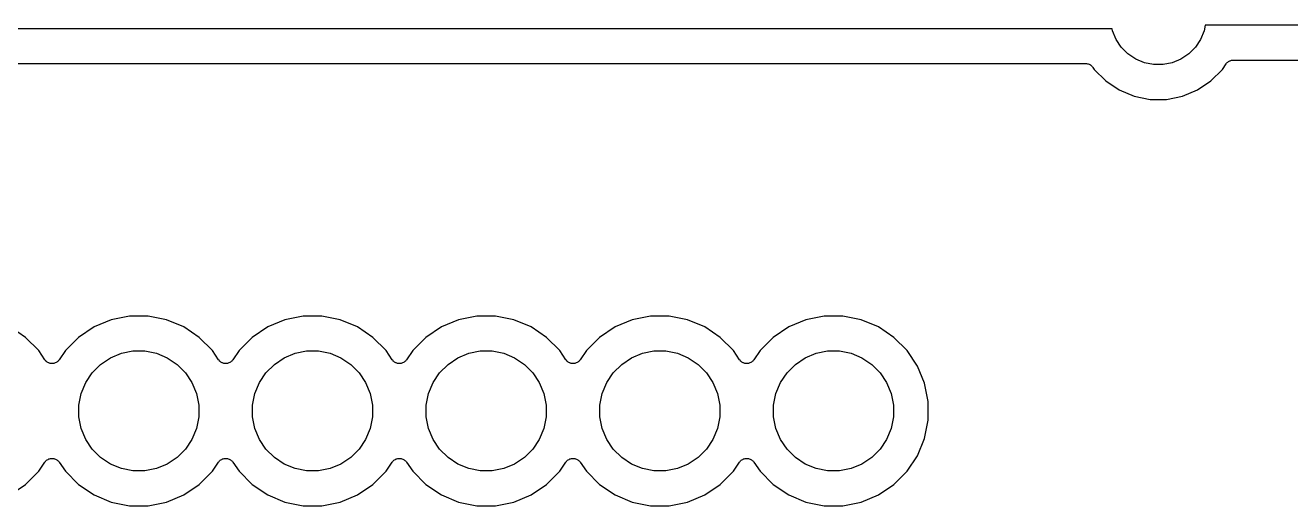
# Model space of a CAD drawing. Extents: x 1.13 to 10.46, y -5.5 to -3.29.
# Drawn here: x 1.952 to 2.681, y -4.091 to -3.814 of the extents above; entities that cross this region are included whole.
import ezdxf

# ---------------------------------------------------------------- set-up
doc = ezdxf.new("R2010")
doc.units = 0
doc.header["$MEASUREMENT"] = 0
doc.layers.add('BLACK', color=7, linetype='CONTINUOUS')

msp = doc.modelspace()

# ---------------------------------------------------------------- linework, layer by layer
at = {"layer": 'BLACK', "linetype": 'CONTINUOUS'}
for p, q in [((2.57766, -3.81634), (1.88297, -3.81634)), ((2.57789, -3.81747), (2.57766, -3.81634)), ((2.57996, -3.82247), (2.57789, -3.81747)), ((2.63077, -3.81747), (2.6287, -3.82247)), ((2.63139, -3.81437), (2.63077, -3.81747)), ((3.32648, -3.81437), (2.63139, -3.81437)), ((2.58297, -3.82698), (2.57996, -3.82247)), ((2.6287, -3.82247), (2.62569, -3.82698)), ((2.5868, -3.83081), (2.58297, -3.82698)), ((2.5913, -3.83382), (2.5868, -3.83081)), ((2.62186, -3.83081), (2.61736, -3.83382)), ((2.62569, -3.82698), (2.62186, -3.83081)), ((1.89905, -3.83634), (2.5625, -3.83634)), ((2.5625, -3.83634), (2.56252, -3.83634)), ((2.56252, -3.83634), (2.56252, -3.83634)), ((2.56252, -3.83634), (2.56252, -3.83634)), ((2.56252, -3.83634), (2.56257, -3.83634)), ((2.56257, -3.83634), (2.56303, -3.83639)), ((2.56303, -3.83639), (2.56349, -3.83644)), ((2.56349, -3.83644), (2.56351, -3.83645)), ((2.56351, -3.83645), (2.56354, -3.83645)), ((2.56354, -3.83645), (2.56398, -3.83659)), ((2.56398, -3.83659), (2.56442, -3.83672)), ((2.56442, -3.83672), (2.56444, -3.83674)), ((2.56444, -3.83674), (2.56447, -3.83674)), ((2.56447, -3.83674), (2.56487, -3.83697)), ((2.56487, -3.83697), (2.56528, -3.83719)), ((2.56528, -3.83719), (2.5653, -3.8372)), ((2.5653, -3.8372), (2.56532, -3.83721)), ((2.56532, -3.83721), (2.56568, -3.83751)), ((2.56568, -3.83751), (2.56604, -3.83781)), ((2.56604, -3.83781), (2.56605, -3.83782)), ((2.56605, -3.83782), (2.56607, -3.83784)), ((2.56607, -3.83784), (2.56636, -3.8382)), ((2.56636, -3.8382), (2.56665, -3.83856)), ((2.56665, -3.83856), (2.56744, -3.83973)), ((2.59631, -3.83589), (2.5913, -3.83382)), ((2.60162, -3.83695), (2.59631, -3.83589)), ((2.60704, -3.83695), (2.60162, -3.83695)), ((2.61235, -3.83589), (2.60704, -3.83695)), ((2.61736, -3.83382), (2.61235, -3.83589)), ((2.64123, -3.83973), (2.64332, -3.83659)), ((2.64332, -3.83659), (2.64333, -3.83658)), ((2.64333, -3.83657), (2.64336, -3.83653)), ((2.64333, -3.83658), (2.64333, -3.83657)), ((2.64333, -3.83657), (2.64333, -3.83657)), ((2.64336, -3.83653), (2.64366, -3.83618)), ((2.64366, -3.83618), (2.64396, -3.83582)), ((2.64396, -3.83582), (2.64397, -3.83581)), ((2.64397, -3.83581), (2.64399, -3.83579)), ((2.64399, -3.83579), (2.64435, -3.8355)), ((2.64435, -3.8355), (2.64471, -3.83521)), ((2.64471, -3.83521), (2.64473, -3.83519)), ((2.64473, -3.83519), (2.64475, -3.83518)), ((2.64475, -3.83518), (2.64517, -3.83496)), ((2.64517, -3.83496), (2.64557, -3.83475)), ((2.64557, -3.83475), (2.6456, -3.83474)), ((2.6456, -3.83474), (2.64562, -3.83473)), ((2.64562, -3.83473), (2.64607, -3.8346)), ((2.64607, -3.8346), (2.64651, -3.83447)), ((2.64651, -3.83447), (2.64653, -3.83446)), ((2.64653, -3.83446), (2.64656, -3.83446)), ((2.64656, -3.83446), (2.64702, -3.83442)), ((2.64702, -3.83442), (2.64748, -3.83437)), ((2.64748, -3.83437), (3.31039, -3.83437)), ((2.56744, -3.83973), (2.57405, -3.84634)), ((2.57405, -3.84634), (2.58183, -3.85154)), ((2.62683, -3.85154), (2.63461, -3.84634)), ((2.63461, -3.84634), (2.64123, -3.83973)), ((2.58183, -3.85154), (2.59048, -3.85512)), ((2.61819, -3.85512), (2.62683, -3.85154)), ((2.59048, -3.85512), (2.59965, -3.85695)), ((2.59965, -3.85695), (2.60901, -3.85695)), ((2.60901, -3.85695), (2.61819, -3.85512)), ((2.00143, -3.98381), (1.99151, -3.98792)), ((2.01196, -3.98172), (2.00143, -3.98381)), ((2.02269, -3.98172), (2.01196, -3.98172)), ((2.03322, -3.98381), (2.02269, -3.98172)), ((2.04314, -3.98792), (2.03322, -3.98381)), ((2.10143, -3.98381), (2.09151, -3.98792)), ((2.11196, -3.98172), (2.10143, -3.98381)), ((2.12269, -3.98172), (2.11196, -3.98172)), ((2.13322, -3.98381), (2.12269, -3.98172)), ((2.14314, -3.98792), (2.13322, -3.98381)), ((2.20143, -3.98381), (2.19151, -3.98792)), ((2.21196, -3.98172), (2.20143, -3.98381)), ((2.22269, -3.98172), (2.21196, -3.98172)), ((2.23322, -3.98381), (2.22269, -3.98172)), ((2.24314, -3.98792), (2.23322, -3.98381)), ((2.30143, -3.98381), (2.29151, -3.98792)), ((2.31196, -3.98172), (2.30143, -3.98381)), ((2.32269, -3.98172), (2.31196, -3.98172)), ((2.33322, -3.98381), (2.32269, -3.98172)), ((2.34314, -3.98792), (2.33322, -3.98381)), ((2.40143, -3.98381), (2.39151, -3.98792)), ((2.41196, -3.98172), (2.40143, -3.98381)), ((2.42269, -3.98172), (2.41196, -3.98172)), ((2.43322, -3.98381), (2.42269, -3.98172)), ((2.44314, -3.98792), (2.43322, -3.98381)), ((1.95206, -3.99389), (1.94314, -3.98792)), ((1.99151, -3.98792), (1.98258, -3.99389)), ((2.05206, -3.99389), (2.04314, -3.98792)), ((2.09151, -3.98792), (2.08258, -3.99389)), ((2.15206, -3.99389), (2.14314, -3.98792)), ((2.19151, -3.98792), (2.18258, -3.99389)), ((2.25206, -3.99389), (2.24314, -3.98792)), ((2.29151, -3.98792), (2.28258, -3.99389)), ((2.35206, -3.99389), (2.34314, -3.98792)), ((2.39151, -3.98792), (2.38258, -3.99389)), ((2.45206, -3.99389), (2.44314, -3.98792)), ((1.95966, -4.00148), (1.95206, -3.99389)), ((1.98258, -3.99389), (1.97499, -4.00148)), ((2.05966, -4.00148), (2.05206, -3.99389)), ((2.08258, -3.99389), (2.07499, -4.00148)), ((2.15966, -4.00148), (2.15206, -3.99389)), ((2.18258, -3.99389), (2.17499, -4.00148)), ((2.25966, -4.00148), (2.25206, -3.99389)), ((2.28258, -3.99389), (2.27499, -4.00148)), ((2.35966, -4.00148), (2.35206, -3.99389)), ((2.38258, -3.99389), (2.37499, -4.00148)), ((2.45966, -4.00148), (2.45206, -3.99389)), ((1.96317, -4.00673), (1.95966, -4.00148)), ((1.96347, -4.0071), (1.96317, -4.00673)), ((1.96377, -4.00747), (1.96347, -4.0071)), ((1.97113, -4.00716), (1.97083, -4.00752)), ((1.97144, -4.00679), (1.97113, -4.00716)), ((1.97146, -4.00677), (1.97144, -4.00679)), ((1.97148, -4.00673), (1.97146, -4.00677)), ((1.97146, -4.00677), (1.97146, -4.00677)), ((1.97146, -4.00677), (1.97146, -4.00677)), ((1.97499, -4.00148), (1.97148, -4.00673)), ((1.99533, -4.00942), (2.00098, -4.00565)), ((2.00098, -4.00565), (2.00726, -4.00305)), ((2.00726, -4.00305), (2.01392, -4.00172)), ((2.01392, -4.00172), (2.02072, -4.00172)), ((2.02072, -4.00172), (2.02739, -4.00305)), ((2.02739, -4.00305), (2.03366, -4.00565)), ((2.03366, -4.00565), (2.03932, -4.00942)), ((2.06317, -4.00673), (2.05966, -4.00148)), ((2.06347, -4.0071), (2.06317, -4.00673)), ((2.06377, -4.00747), (2.06347, -4.0071)), ((2.07113, -4.00716), (2.07083, -4.00752)), ((2.07144, -4.00679), (2.07113, -4.00716)), ((2.07146, -4.00677), (2.07144, -4.00679)), ((2.07148, -4.00673), (2.07146, -4.00677)), ((2.07146, -4.00677), (2.07146, -4.00677)), ((2.07146, -4.00677), (2.07146, -4.00677)), ((2.07499, -4.00148), (2.07148, -4.00673)), ((2.09533, -4.00942), (2.10098, -4.00565)), ((2.10098, -4.00565), (2.10726, -4.00305)), ((2.10726, -4.00305), (2.11392, -4.00172)), ((2.11392, -4.00172), (2.12072, -4.00172)), ((2.12072, -4.00172), (2.12739, -4.00305)), ((2.12739, -4.00305), (2.13366, -4.00565)), ((2.13366, -4.00565), (2.13932, -4.00942)), ((2.16317, -4.00673), (2.15966, -4.00148)), ((2.16347, -4.0071), (2.16317, -4.00673)), ((2.16377, -4.00747), (2.16347, -4.0071)), ((2.17113, -4.00716), (2.17083, -4.00752)), ((2.17144, -4.00679), (2.17113, -4.00716)), ((2.17146, -4.00677), (2.17144, -4.00679)), ((2.17148, -4.00673), (2.17146, -4.00677)), ((2.17146, -4.00677), (2.17146, -4.00677)), ((2.17146, -4.00677), (2.17146, -4.00677)), ((2.17499, -4.00148), (2.17148, -4.00673)), ((2.19533, -4.00942), (2.20098, -4.00565)), ((2.20098, -4.00565), (2.20726, -4.00305)), ((2.20726, -4.00305), (2.21392, -4.00172)), ((2.21392, -4.00172), (2.22072, -4.00172)), ((2.22072, -4.00172), (2.22739, -4.00305)), ((2.22739, -4.00305), (2.23366, -4.00565)), ((2.23366, -4.00565), (2.23932, -4.00942)), ((2.26317, -4.00673), (2.25966, -4.00148)), ((2.26347, -4.0071), (2.26317, -4.00673)), ((2.26377, -4.00747), (2.26347, -4.0071)), ((2.27113, -4.00716), (2.27083, -4.00752)), ((2.27144, -4.00679), (2.27113, -4.00716)), ((2.27146, -4.00677), (2.27144, -4.00679)), ((2.27148, -4.00673), (2.27146, -4.00677)), ((2.27146, -4.00677), (2.27146, -4.00677)), ((2.27146, -4.00677), (2.27146, -4.00677)), ((2.27499, -4.00148), (2.27148, -4.00673)), ((2.29533, -4.00942), (2.30098, -4.00565)), ((2.30098, -4.00565), (2.30726, -4.00305)), ((2.30726, -4.00305), (2.31392, -4.00172)), ((2.31392, -4.00172), (2.32072, -4.00172)), ((2.32072, -4.00172), (2.32739, -4.00305)), ((2.32739, -4.00305), (2.33366, -4.00565)), ((2.33366, -4.00565), (2.33932, -4.00942)), ((2.36317, -4.00673), (2.35966, -4.00148)), ((2.36347, -4.0071), (2.36317, -4.00673)), ((2.36377, -4.00747), (2.36347, -4.0071)), ((2.37113, -4.00716), (2.37083, -4.00752)), ((2.37144, -4.00679), (2.37113, -4.00716)), ((2.37146, -4.00677), (2.37144, -4.00679)), ((2.37148, -4.00673), (2.37146, -4.00677)), ((2.37146, -4.00677), (2.37146, -4.00677)), ((2.37146, -4.00677), (2.37146, -4.00677)), ((2.37499, -4.00148), (2.37148, -4.00673)), ((2.39533, -4.00942), (2.40098, -4.00565)), ((2.40098, -4.00565), (2.40726, -4.00305)), ((2.40726, -4.00305), (2.41392, -4.00172)), ((2.41392, -4.00172), (2.42072, -4.00172)), ((2.42072, -4.00172), (2.42739, -4.00305)), ((2.42739, -4.00305), (2.43366, -4.00565)), ((2.43366, -4.00565), (2.43932, -4.00942)), ((2.46562, -4.0104), (2.45966, -4.00148)), ((1.96378, -4.00748), (1.96377, -4.00747)), ((1.96378, -4.00749), (1.96378, -4.00748)), ((1.96415, -4.00779), (1.96378, -4.00749)), ((1.96452, -4.00809), (1.96415, -4.00779)), ((1.96453, -4.0081), (1.96452, -4.00809)), ((1.96454, -4.00811), (1.96453, -4.0081)), ((1.96496, -4.00833), (1.96454, -4.00811)), ((1.96537, -4.00856), (1.96496, -4.00833)), ((1.96539, -4.00856), (1.96537, -4.00856)), ((1.9654, -4.00857), (1.96539, -4.00856)), ((1.96585, -4.00871), (1.9654, -4.00857)), ((1.9663, -4.00885), (1.96585, -4.00871)), ((1.96632, -4.00885), (1.9663, -4.00885)), ((1.96633, -4.00885), (1.96632, -4.00885)), ((1.9668, -4.0089), (1.96633, -4.00885)), ((1.96727, -4.00895), (1.9668, -4.0089)), ((1.96729, -4.00895), (1.96727, -4.00895)), ((1.9673, -4.00895), (1.96729, -4.00895)), ((1.96777, -4.00891), (1.9673, -4.00895)), ((1.96825, -4.00887), (1.96777, -4.00891)), ((1.96826, -4.00886), (1.96825, -4.00887)), ((1.96827, -4.00886), (1.96826, -4.00886)), ((1.96873, -4.00873), (1.96827, -4.00886)), ((1.96918, -4.00859), (1.96873, -4.00873)), ((1.9692, -4.00859), (1.96918, -4.00859)), ((1.96921, -4.00858), (1.9692, -4.00859)), ((1.96963, -4.00836), (1.96921, -4.00858)), ((1.97005, -4.00814), (1.96963, -4.00836)), ((1.97006, -4.00814), (1.97005, -4.00814)), ((1.97007, -4.00813), (1.97006, -4.00814)), ((1.97044, -4.00784), (1.97007, -4.00813)), ((1.97081, -4.00754), (1.97044, -4.00784)), ((1.97082, -4.00752), (1.97081, -4.00754)), ((1.97083, -4.00752), (1.97082, -4.00752)), ((1.98675, -4.01988), (1.99052, -4.01423)), ((1.99052, -4.01423), (1.99533, -4.00942)), ((2.03932, -4.00942), (2.04412, -4.01423)), ((2.04412, -4.01423), (2.0479, -4.01988)), ((2.06378, -4.00748), (2.06377, -4.00747)), ((2.06378, -4.00749), (2.06378, -4.00748)), ((2.06415, -4.00779), (2.06378, -4.00749)), ((2.06452, -4.00809), (2.06415, -4.00779)), ((2.06453, -4.0081), (2.06452, -4.00809)), ((2.06454, -4.00811), (2.06453, -4.0081)), ((2.06496, -4.00833), (2.06454, -4.00811)), ((2.06537, -4.00856), (2.06496, -4.00833)), ((2.06539, -4.00856), (2.06537, -4.00856)), ((2.0654, -4.00857), (2.06539, -4.00856)), ((2.06585, -4.00871), (2.0654, -4.00857)), ((2.0663, -4.00885), (2.06585, -4.00871)), ((2.06632, -4.00885), (2.0663, -4.00885)), ((2.06633, -4.00885), (2.06632, -4.00885)), ((2.0668, -4.0089), (2.06633, -4.00885)), ((2.06727, -4.00895), (2.0668, -4.0089)), ((2.06729, -4.00895), (2.06727, -4.00895)), ((2.0673, -4.00895), (2.06729, -4.00895)), ((2.06777, -4.00891), (2.0673, -4.00895)), ((2.06825, -4.00887), (2.06777, -4.00891)), ((2.06826, -4.00886), (2.06825, -4.00887)), ((2.06827, -4.00886), (2.06826, -4.00886)), ((2.06873, -4.00873), (2.06827, -4.00886)), ((2.06918, -4.00859), (2.06873, -4.00873)), ((2.0692, -4.00859), (2.06918, -4.00859)), ((2.06921, -4.00858), (2.0692, -4.00859)), ((2.06963, -4.00836), (2.06921, -4.00858)), ((2.07005, -4.00814), (2.06963, -4.00836)), ((2.07006, -4.00814), (2.07005, -4.00814)), ((2.07007, -4.00813), (2.07006, -4.00814)), ((2.07044, -4.00784), (2.07007, -4.00813)), ((2.07081, -4.00754), (2.07044, -4.00784)), ((2.07082, -4.00752), (2.07081, -4.00754)), ((2.07083, -4.00752), (2.07082, -4.00752)), ((2.08675, -4.01988), (2.09052, -4.01423)), ((2.09052, -4.01423), (2.09533, -4.00942)), ((2.13932, -4.00942), (2.14412, -4.01423)), ((2.14412, -4.01423), (2.1479, -4.01988)), ((2.16378, -4.00748), (2.16377, -4.00747)), ((2.16378, -4.00749), (2.16378, -4.00748)), ((2.16415, -4.00779), (2.16378, -4.00749)), ((2.16452, -4.00809), (2.16415, -4.00779)), ((2.16453, -4.0081), (2.16452, -4.00809)), ((2.16454, -4.00811), (2.16453, -4.0081)), ((2.16496, -4.00833), (2.16454, -4.00811)), ((2.16537, -4.00856), (2.16496, -4.00833)), ((2.16539, -4.00856), (2.16537, -4.00856)), ((2.1654, -4.00857), (2.16539, -4.00856)), ((2.16585, -4.00871), (2.1654, -4.00857)), ((2.1663, -4.00885), (2.16585, -4.00871)), ((2.16632, -4.00885), (2.1663, -4.00885)), ((2.16633, -4.00885), (2.16632, -4.00885)), ((2.1668, -4.0089), (2.16633, -4.00885)), ((2.16727, -4.00895), (2.1668, -4.0089)), ((2.16729, -4.00895), (2.16727, -4.00895)), ((2.1673, -4.00895), (2.16729, -4.00895)), ((2.16777, -4.00891), (2.1673, -4.00895)), ((2.16825, -4.00887), (2.16777, -4.00891)), ((2.16826, -4.00886), (2.16825, -4.00887)), ((2.16827, -4.00886), (2.16826, -4.00886)), ((2.16873, -4.00873), (2.16827, -4.00886)), ((2.16918, -4.00859), (2.16873, -4.00873)), ((2.1692, -4.00859), (2.16918, -4.00859)), ((2.16921, -4.00858), (2.1692, -4.00859)), ((2.16963, -4.00836), (2.16921, -4.00858)), ((2.17005, -4.00814), (2.16963, -4.00836)), ((2.17006, -4.00814), (2.17005, -4.00814)), ((2.17007, -4.00813), (2.17006, -4.00814)), ((2.17044, -4.00784), (2.17007, -4.00813)), ((2.17081, -4.00754), (2.17044, -4.00784)), ((2.17082, -4.00752), (2.17081, -4.00754)), ((2.17083, -4.00752), (2.17082, -4.00752)), ((2.18675, -4.01988), (2.19052, -4.01423)), ((2.19052, -4.01423), (2.19533, -4.00942)), ((2.23932, -4.00942), (2.24412, -4.01423)), ((2.24412, -4.01423), (2.2479, -4.01988)), ((2.26378, -4.00748), (2.26377, -4.00747)), ((2.26378, -4.00749), (2.26378, -4.00748)), ((2.26415, -4.00779), (2.26378, -4.00749)), ((2.26452, -4.00809), (2.26415, -4.00779)), ((2.26453, -4.0081), (2.26452, -4.00809)), ((2.26454, -4.00811), (2.26453, -4.0081)), ((2.26496, -4.00833), (2.26454, -4.00811)), ((2.26537, -4.00856), (2.26496, -4.00833)), ((2.26539, -4.00856), (2.26537, -4.00856)), ((2.2654, -4.00857), (2.26539, -4.00856)), ((2.26585, -4.00871), (2.2654, -4.00857)), ((2.2663, -4.00885), (2.26585, -4.00871)), ((2.26632, -4.00885), (2.2663, -4.00885)), ((2.26633, -4.00885), (2.26632, -4.00885)), ((2.2668, -4.0089), (2.26633, -4.00885)), ((2.26727, -4.00895), (2.2668, -4.0089)), ((2.26729, -4.00895), (2.26727, -4.00895)), ((2.2673, -4.00895), (2.26729, -4.00895)), ((2.26777, -4.00891), (2.2673, -4.00895)), ((2.26825, -4.00887), (2.26777, -4.00891)), ((2.26826, -4.00886), (2.26825, -4.00887)), ((2.26827, -4.00886), (2.26826, -4.00886)), ((2.26873, -4.00873), (2.26827, -4.00886)), ((2.26918, -4.00859), (2.26873, -4.00873)), ((2.2692, -4.00859), (2.26918, -4.00859)), ((2.26921, -4.00858), (2.2692, -4.00859)), ((2.26963, -4.00836), (2.26921, -4.00858)), ((2.27005, -4.00814), (2.26963, -4.00836)), ((2.27006, -4.00814), (2.27005, -4.00814)), ((2.27007, -4.00813), (2.27006, -4.00814)), ((2.27044, -4.00784), (2.27007, -4.00813)), ((2.27081, -4.00754), (2.27044, -4.00784)), ((2.27082, -4.00752), (2.27081, -4.00754)), ((2.27083, -4.00752), (2.27082, -4.00752)), ((2.28675, -4.01988), (2.29052, -4.01423)), ((2.29052, -4.01423), (2.29533, -4.00942)), ((2.33932, -4.00942), (2.34412, -4.01423)), ((2.34412, -4.01423), (2.3479, -4.01988)), ((2.36378, -4.00748), (2.36377, -4.00747)), ((2.36378, -4.00749), (2.36378, -4.00748)), ((2.36415, -4.00779), (2.36378, -4.00749)), ((2.36452, -4.00809), (2.36415, -4.00779)), ((2.36453, -4.0081), (2.36452, -4.00809)), ((2.36454, -4.00811), (2.36453, -4.0081)), ((2.36496, -4.00833), (2.36454, -4.00811)), ((2.36537, -4.00856), (2.36496, -4.00833)), ((2.36539, -4.00856), (2.36537, -4.00856)), ((2.3654, -4.00857), (2.36539, -4.00856)), ((2.36585, -4.00871), (2.3654, -4.00857)), ((2.3663, -4.00885), (2.36585, -4.00871)), ((2.36632, -4.00885), (2.3663, -4.00885)), ((2.36633, -4.00885), (2.36632, -4.00885)), ((2.3668, -4.0089), (2.36633, -4.00885)), ((2.36727, -4.00895), (2.3668, -4.0089)), ((2.36729, -4.00895), (2.36727, -4.00895)), ((2.3673, -4.00895), (2.36729, -4.00895)), ((2.36777, -4.00891), (2.3673, -4.00895)), ((2.36825, -4.00887), (2.36777, -4.00891)), ((2.36826, -4.00886), (2.36825, -4.00887)), ((2.36827, -4.00886), (2.36826, -4.00886)), ((2.36873, -4.00873), (2.36827, -4.00886)), ((2.36918, -4.00859), (2.36873, -4.00873)), ((2.3692, -4.00859), (2.36918, -4.00859)), ((2.36921, -4.00858), (2.3692, -4.00859)), ((2.36963, -4.00836), (2.36921, -4.00858)), ((2.37005, -4.00814), (2.36963, -4.00836)), ((2.37006, -4.00814), (2.37005, -4.00814)), ((2.37007, -4.00813), (2.37006, -4.00814)), ((2.37044, -4.00784), (2.37007, -4.00813)), ((2.37081, -4.00754), (2.37044, -4.00784)), ((2.37082, -4.00752), (2.37081, -4.00754)), ((2.37083, -4.00752), (2.37082, -4.00752)), ((2.38675, -4.01988), (2.39052, -4.01423)), ((2.39052, -4.01423), (2.39533, -4.00942)), ((2.43932, -4.00942), (2.44412, -4.01423)), ((2.44412, -4.01423), (2.4479, -4.01988)), ((2.46973, -4.02032), (2.46562, -4.0104)), ((1.98415, -4.02616), (1.98675, -4.01988)), ((2.0479, -4.01988), (2.0505, -4.02616)), ((2.08415, -4.02616), (2.08675, -4.01988)), ((2.1479, -4.01988), (2.1505, -4.02616)), ((2.18415, -4.02616), (2.18675, -4.01988)), ((2.2479, -4.01988), (2.2505, -4.02616)), ((2.28415, -4.02616), (2.28675, -4.01988)), ((2.3479, -4.01988), (2.3505, -4.02616)), ((2.38415, -4.02616), (2.38675, -4.01988)), ((2.4479, -4.01988), (2.4505, -4.02616)), ((2.47182, -4.03085), (2.46973, -4.02032)), ((1.98282, -4.03282), (1.98415, -4.02616)), ((2.0505, -4.02616), (2.05182, -4.03282)), ((2.08282, -4.03282), (2.08415, -4.02616)), ((2.1505, -4.02616), (2.15182, -4.03282)), ((2.18282, -4.03282), (2.18415, -4.02616)), ((2.2505, -4.02616), (2.25182, -4.03282)), ((2.28282, -4.03282), (2.28415, -4.02616)), ((2.3505, -4.02616), (2.35182, -4.03282)), ((2.38282, -4.03282), (2.38415, -4.02616)), ((2.4505, -4.02616), (2.45182, -4.03282)), ((1.98282, -4.03962), (1.98282, -4.03282)), ((2.05182, -4.03282), (2.05182, -4.03962)), ((2.08282, -4.03962), (2.08282, -4.03282)), ((2.15182, -4.03282), (2.15182, -4.03962)), ((2.18282, -4.03962), (2.18282, -4.03282)), ((2.25182, -4.03282), (2.25182, -4.03962)), ((2.28282, -4.03962), (2.28282, -4.03282)), ((2.35182, -4.03282), (2.35182, -4.03962)), ((2.38282, -4.03962), (2.38282, -4.03282)), ((2.45182, -4.03282), (2.45182, -4.03962)), ((2.47182, -4.04159), (2.47182, -4.03085)), ((1.98415, -4.04628), (1.98282, -4.03962)), ((2.05182, -4.03962), (2.0505, -4.04628)), ((2.08415, -4.04628), (2.08282, -4.03962)), ((2.15182, -4.03962), (2.1505, -4.04628)), ((2.18415, -4.04628), (2.18282, -4.03962)), ((2.25182, -4.03962), (2.2505, -4.04628)), ((2.28415, -4.04628), (2.28282, -4.03962)), ((2.35182, -4.03962), (2.3505, -4.04628)), ((2.38415, -4.04628), (2.38282, -4.03962)), ((2.45182, -4.03962), (2.4505, -4.04628)), ((2.46973, -4.05212), (2.47182, -4.04159)), ((1.98675, -4.05256), (1.98415, -4.04628)), ((2.0505, -4.04628), (2.0479, -4.05256)), ((2.08675, -4.05256), (2.08415, -4.04628)), ((2.1505, -4.04628), (2.1479, -4.05256)), ((2.18675, -4.05256), (2.18415, -4.04628)), ((2.2505, -4.04628), (2.2479, -4.05256)), ((2.28675, -4.05256), (2.28415, -4.04628)), ((2.3505, -4.04628), (2.3479, -4.05256)), ((2.38675, -4.05256), (2.38415, -4.04628)), ((2.4505, -4.04628), (2.4479, -4.05256)), ((1.99052, -4.05821), (1.98675, -4.05256)), ((1.99533, -4.06302), (1.99052, -4.05821)), ((2.04412, -4.05821), (2.03932, -4.06302)), ((2.0479, -4.05256), (2.04412, -4.05821)), ((2.09052, -4.05821), (2.08675, -4.05256)), ((2.09533, -4.06302), (2.09052, -4.05821)), ((2.14412, -4.05821), (2.13932, -4.06302)), ((2.1479, -4.05256), (2.14412, -4.05821)), ((2.19052, -4.05821), (2.18675, -4.05256)), ((2.19533, -4.06302), (2.19052, -4.05821)), ((2.24412, -4.05821), (2.23932, -4.06302)), ((2.2479, -4.05256), (2.24412, -4.05821)), ((2.29052, -4.05821), (2.28675, -4.05256)), ((2.29533, -4.06302), (2.29052, -4.05821)), ((2.34412, -4.05821), (2.33932, -4.06302)), ((2.3479, -4.05256), (2.34412, -4.05821)), ((2.39052, -4.05821), (2.38675, -4.05256)), ((2.39533, -4.06302), (2.39052, -4.05821)), ((2.44412, -4.05821), (2.43932, -4.06302)), ((2.4479, -4.05256), (2.44412, -4.05821)), ((2.46562, -4.06204), (2.46973, -4.05212)), ((1.9632, -4.06565), (1.96351, -4.06528)), ((1.96351, -4.06528), (1.96382, -4.06492)), ((1.96382, -4.06492), (1.96383, -4.06492)), ((1.96383, -4.06491), (1.96421, -4.06461)), ((1.96383, -4.06492), (1.96383, -4.06491)), ((1.96421, -4.06461), (1.96457, -4.06431)), ((1.96457, -4.06431), (1.96459, -4.0643)), ((1.96459, -4.0643), (1.9646, -4.0643)), ((1.9646, -4.0643), (1.96502, -4.06408)), ((1.96502, -4.06408), (1.96544, -4.06386)), ((1.96544, -4.06386), (1.96545, -4.06385)), ((1.96545, -4.06385), (1.96546, -4.06385)), ((1.96546, -4.06385), (1.96592, -4.06371)), ((1.96592, -4.06371), (1.96637, -4.06358)), ((1.96637, -4.06358), (1.96639, -4.06358)), ((1.96639, -4.06358), (1.9664, -4.06357)), ((1.9664, -4.06357), (1.96687, -4.06353)), ((1.96687, -4.06353), (1.96734, -4.06349)), ((1.96734, -4.06349), (1.96736, -4.06349)), ((1.96736, -4.06349), (1.96737, -4.06349)), ((1.96737, -4.06349), (1.96784, -4.06354)), ((1.96784, -4.06354), (1.96832, -4.06359)), ((1.96832, -4.06359), (1.96833, -4.06359)), ((1.96833, -4.06359), (1.96834, -4.06359)), ((1.96834, -4.06359), (1.96879, -4.06373)), ((1.96879, -4.06373), (1.96925, -4.06387)), ((1.96925, -4.06387), (1.96926, -4.06388)), ((1.96926, -4.06388), (1.96927, -4.06388)), ((1.96927, -4.06388), (1.96969, -4.06411)), ((1.96969, -4.06411), (1.97011, -4.06433)), ((1.97011, -4.06433), (1.97012, -4.06434)), ((1.97012, -4.06434), (1.97013, -4.06435)), ((1.97013, -4.06435), (1.97049, -4.06465)), ((1.97049, -4.06465), (1.97086, -4.06495)), ((1.97086, -4.06495), (1.97087, -4.06497)), ((1.97087, -4.06497), (1.97088, -4.06497)), ((1.97088, -4.06497), (1.97118, -4.06534)), ((1.97118, -4.06534), (1.97148, -4.06571)), ((2.00098, -4.06679), (1.99533, -4.06302)), ((2.03932, -4.06302), (2.03366, -4.06679)), ((2.0632, -4.06565), (2.06351, -4.06528)), ((2.06351, -4.06528), (2.06382, -4.06492)), ((2.06382, -4.06492), (2.06383, -4.06492)), ((2.06383, -4.06491), (2.06421, -4.06461)), ((2.06383, -4.06492), (2.06383, -4.06491)), ((2.06421, -4.06461), (2.06457, -4.06431)), ((2.06457, -4.06431), (2.06459, -4.0643)), ((2.06459, -4.0643), (2.0646, -4.0643)), ((2.0646, -4.0643), (2.06502, -4.06408)), ((2.06502, -4.06408), (2.06544, -4.06386)), ((2.06544, -4.06386), (2.06545, -4.06385)), ((2.06545, -4.06385), (2.06546, -4.06385)), ((2.06546, -4.06385), (2.06592, -4.06371)), ((2.06592, -4.06371), (2.06637, -4.06358)), ((2.06637, -4.06358), (2.06639, -4.06358)), ((2.06639, -4.06358), (2.0664, -4.06357)), ((2.0664, -4.06357), (2.06687, -4.06353)), ((2.06687, -4.06353), (2.06734, -4.06349)), ((2.06734, -4.06349), (2.06736, -4.06349)), ((2.06736, -4.06349), (2.06737, -4.06349)), ((2.06737, -4.06349), (2.06784, -4.06354)), ((2.06784, -4.06354), (2.06832, -4.06359)), ((2.06832, -4.06359), (2.06833, -4.06359)), ((2.06833, -4.06359), (2.06834, -4.06359)), ((2.06834, -4.06359), (2.06879, -4.06373)), ((2.06879, -4.06373), (2.06925, -4.06387)), ((2.06925, -4.06387), (2.06926, -4.06388)), ((2.06926, -4.06388), (2.06927, -4.06388)), ((2.06927, -4.06388), (2.06969, -4.06411)), ((2.06969, -4.06411), (2.07011, -4.06433)), ((2.07011, -4.06433), (2.07012, -4.06434)), ((2.07012, -4.06434), (2.07013, -4.06435)), ((2.07013, -4.06435), (2.07049, -4.06465)), ((2.07049, -4.06465), (2.07086, -4.06495)), ((2.07086, -4.06495), (2.07087, -4.06497)), ((2.07087, -4.06497), (2.07088, -4.06497)), ((2.07088, -4.06497), (2.07118, -4.06534)), ((2.07118, -4.06534), (2.07148, -4.06571)), ((2.10098, -4.06679), (2.09533, -4.06302)), ((2.13932, -4.06302), (2.13366, -4.06679)), ((2.1632, -4.06565), (2.16351, -4.06528)), ((2.16351, -4.06528), (2.16382, -4.06492)), ((2.16382, -4.06492), (2.16383, -4.06492)), ((2.16383, -4.06491), (2.16421, -4.06461)), ((2.16383, -4.06492), (2.16383, -4.06491)), ((2.16421, -4.06461), (2.16457, -4.06431)), ((2.16457, -4.06431), (2.16459, -4.0643)), ((2.16459, -4.0643), (2.1646, -4.0643)), ((2.1646, -4.0643), (2.16502, -4.06408)), ((2.16502, -4.06408), (2.16544, -4.06386)), ((2.16544, -4.06386), (2.16545, -4.06385)), ((2.16545, -4.06385), (2.16546, -4.06385)), ((2.16546, -4.06385), (2.16592, -4.06371)), ((2.16592, -4.06371), (2.16637, -4.06358)), ((2.16637, -4.06358), (2.16639, -4.06358)), ((2.16639, -4.06358), (2.1664, -4.06357)), ((2.1664, -4.06357), (2.16687, -4.06353)), ((2.16687, -4.06353), (2.16734, -4.06349)), ((2.16734, -4.06349), (2.16736, -4.06349)), ((2.16736, -4.06349), (2.16737, -4.06349)), ((2.16737, -4.06349), (2.16784, -4.06354)), ((2.16784, -4.06354), (2.16832, -4.06359)), ((2.16832, -4.06359), (2.16833, -4.06359)), ((2.16833, -4.06359), (2.16834, -4.06359)), ((2.16834, -4.06359), (2.16879, -4.06373)), ((2.16879, -4.06373), (2.16925, -4.06387)), ((2.16925, -4.06387), (2.16926, -4.06388)), ((2.16926, -4.06388), (2.16927, -4.06388)), ((2.16927, -4.06388), (2.16969, -4.06411)), ((2.16969, -4.06411), (2.17011, -4.06433)), ((2.17011, -4.06433), (2.17012, -4.06434)), ((2.17012, -4.06434), (2.17013, -4.06435)), ((2.17013, -4.06435), (2.17049, -4.06465)), ((2.17049, -4.06465), (2.17086, -4.06495)), ((2.17086, -4.06495), (2.17087, -4.06497)), ((2.17087, -4.06497), (2.17088, -4.06497)), ((2.17088, -4.06497), (2.17118, -4.06534)), ((2.17118, -4.06534), (2.17148, -4.06571)), ((2.20098, -4.06679), (2.19533, -4.06302)), ((2.23932, -4.06302), (2.23366, -4.06679)), ((2.2632, -4.06565), (2.26351, -4.06528)), ((2.26351, -4.06528), (2.26382, -4.06492)), ((2.26382, -4.06492), (2.26383, -4.06492)), ((2.26383, -4.06491), (2.26421, -4.06461)), ((2.26383, -4.06492), (2.26383, -4.06491)), ((2.26421, -4.06461), (2.26457, -4.06431)), ((2.26457, -4.06431), (2.26459, -4.0643)), ((2.26459, -4.0643), (2.2646, -4.0643)), ((2.2646, -4.0643), (2.26502, -4.06408)), ((2.26502, -4.06408), (2.26544, -4.06386)), ((2.26544, -4.06386), (2.26545, -4.06385)), ((2.26545, -4.06385), (2.26546, -4.06385)), ((2.26546, -4.06385), (2.26592, -4.06371)), ((2.26592, -4.06371), (2.26637, -4.06358)), ((2.26637, -4.06358), (2.26639, -4.06358)), ((2.26639, -4.06358), (2.2664, -4.06357)), ((2.2664, -4.06357), (2.26687, -4.06353)), ((2.26687, -4.06353), (2.26734, -4.06349)), ((2.26734, -4.06349), (2.26736, -4.06349)), ((2.26736, -4.06349), (2.26737, -4.06349)), ((2.26737, -4.06349), (2.26784, -4.06354)), ((2.26784, -4.06354), (2.26832, -4.06359)), ((2.26832, -4.06359), (2.26833, -4.06359)), ((2.26833, -4.06359), (2.26834, -4.06359)), ((2.26834, -4.06359), (2.26879, -4.06373)), ((2.26879, -4.06373), (2.26925, -4.06387)), ((2.26925, -4.06387), (2.26926, -4.06388)), ((2.26926, -4.06388), (2.26927, -4.06388)), ((2.26927, -4.06388), (2.26969, -4.06411)), ((2.26969, -4.06411), (2.27011, -4.06433)), ((2.27011, -4.06433), (2.27012, -4.06434)), ((2.27012, -4.06434), (2.27013, -4.06435)), ((2.27013, -4.06435), (2.27049, -4.06465)), ((2.27049, -4.06465), (2.27086, -4.06495)), ((2.27086, -4.06495), (2.27087, -4.06497)), ((2.27087, -4.06497), (2.27088, -4.06497)), ((2.27088, -4.06497), (2.27118, -4.06534)), ((2.27118, -4.06534), (2.27148, -4.06571)), ((2.30098, -4.06679), (2.29533, -4.06302)), ((2.33932, -4.06302), (2.33366, -4.06679)), ((2.3632, -4.06565), (2.36351, -4.06528)), ((2.36351, -4.06528), (2.36382, -4.06492)), ((2.36382, -4.06492), (2.36383, -4.06492)), ((2.36383, -4.06491), (2.36421, -4.06461)), ((2.36383, -4.06492), (2.36383, -4.06491)), ((2.36421, -4.06461), (2.36457, -4.06431)), ((2.36457, -4.06431), (2.36459, -4.0643)), ((2.36459, -4.0643), (2.3646, -4.0643)), ((2.3646, -4.0643), (2.36502, -4.06408)), ((2.36502, -4.06408), (2.36544, -4.06386)), ((2.36544, -4.06386), (2.36545, -4.06385)), ((2.36545, -4.06385), (2.36546, -4.06385)), ((2.36546, -4.06385), (2.36592, -4.06371)), ((2.36592, -4.06371), (2.36637, -4.06358)), ((2.36637, -4.06358), (2.36639, -4.06358)), ((2.36639, -4.06358), (2.3664, -4.06357)), ((2.3664, -4.06357), (2.36687, -4.06353)), ((2.36687, -4.06353), (2.36734, -4.06349)), ((2.36734, -4.06349), (2.36736, -4.06349)), ((2.36736, -4.06349), (2.36737, -4.06349)), ((2.36737, -4.06349), (2.36784, -4.06354)), ((2.36784, -4.06354), (2.36832, -4.06359)), ((2.36832, -4.06359), (2.36833, -4.06359)), ((2.36833, -4.06359), (2.36834, -4.06359)), ((2.36834, -4.06359), (2.36879, -4.06373)), ((2.36879, -4.06373), (2.36925, -4.06387)), ((2.36925, -4.06387), (2.36926, -4.06388)), ((2.36926, -4.06388), (2.36927, -4.06388)), ((2.36927, -4.06388), (2.36969, -4.06411)), ((2.36969, -4.06411), (2.37011, -4.06433)), ((2.37011, -4.06433), (2.37012, -4.06434)), ((2.37012, -4.06434), (2.37013, -4.06435)), ((2.37013, -4.06435), (2.37049, -4.06465)), ((2.37049, -4.06465), (2.37086, -4.06495)), ((2.37086, -4.06495), (2.37087, -4.06497)), ((2.37087, -4.06497), (2.37088, -4.06497)), ((2.37088, -4.06497), (2.37118, -4.06534)), ((2.37118, -4.06534), (2.37148, -4.06571)), ((2.40098, -4.06679), (2.39533, -4.06302)), ((2.43932, -4.06302), (2.43366, -4.06679)), ((2.45966, -4.07096), (2.46562, -4.06204)), ((1.95206, -4.07855), (1.95966, -4.07096)), ((1.95966, -4.07096), (1.96317, -4.06571)), ((1.96317, -4.06571), (1.96319, -4.06567)), ((1.96319, -4.06567), (1.9632, -4.06565)), ((1.96319, -4.06567), (1.96319, -4.06567)), ((1.96319, -4.06567), (1.96319, -4.06567)), ((1.97148, -4.06571), (1.97499, -4.07096)), ((1.97499, -4.07096), (1.98258, -4.07855)), ((2.00726, -4.06939), (2.00098, -4.06679)), ((2.01392, -4.07072), (2.00726, -4.06939)), ((2.02072, -4.07072), (2.01392, -4.07072)), ((2.02739, -4.06939), (2.02072, -4.07072)), ((2.03366, -4.06679), (2.02739, -4.06939)), ((2.05206, -4.07855), (2.05966, -4.07096)), ((2.05966, -4.07096), (2.06317, -4.06571)), ((2.06317, -4.06571), (2.06319, -4.06567)), ((2.06319, -4.06567), (2.0632, -4.06565)), ((2.06319, -4.06567), (2.06319, -4.06567)), ((2.06319, -4.06567), (2.06319, -4.06567)), ((2.07148, -4.06571), (2.07499, -4.07096)), ((2.07499, -4.07096), (2.08258, -4.07855)), ((2.10726, -4.06939), (2.10098, -4.06679)), ((2.11392, -4.07072), (2.10726, -4.06939)), ((2.12072, -4.07072), (2.11392, -4.07072)), ((2.12739, -4.06939), (2.12072, -4.07072)), ((2.13366, -4.06679), (2.12739, -4.06939)), ((2.15206, -4.07855), (2.15966, -4.07096)), ((2.15966, -4.07096), (2.16317, -4.06571)), ((2.16317, -4.06571), (2.16319, -4.06567)), ((2.16319, -4.06567), (2.1632, -4.06565)), ((2.16319, -4.06567), (2.16319, -4.06567)), ((2.16319, -4.06567), (2.16319, -4.06567)), ((2.17148, -4.06571), (2.17499, -4.07096)), ((2.17499, -4.07096), (2.18258, -4.07855)), ((2.20726, -4.06939), (2.20098, -4.06679)), ((2.21392, -4.07072), (2.20726, -4.06939)), ((2.22072, -4.07072), (2.21392, -4.07072)), ((2.22739, -4.06939), (2.22072, -4.07072)), ((2.23366, -4.06679), (2.22739, -4.06939)), ((2.25206, -4.07855), (2.25966, -4.07096)), ((2.25966, -4.07096), (2.26317, -4.06571)), ((2.26317, -4.06571), (2.26319, -4.06567)), ((2.26319, -4.06567), (2.2632, -4.06565)), ((2.26319, -4.06567), (2.26319, -4.06567)), ((2.26319, -4.06567), (2.26319, -4.06567)), ((2.27148, -4.06571), (2.27499, -4.07096)), ((2.27499, -4.07096), (2.28258, -4.07855)), ((2.30726, -4.06939), (2.30098, -4.06679)), ((2.31392, -4.07072), (2.30726, -4.06939)), ((2.32072, -4.07072), (2.31392, -4.07072)), ((2.32739, -4.06939), (2.32072, -4.07072)), ((2.33366, -4.06679), (2.32739, -4.06939)), ((2.35206, -4.07855), (2.35966, -4.07096)), ((2.35966, -4.07096), (2.36317, -4.06571)), ((2.36317, -4.06571), (2.36319, -4.06567)), ((2.36319, -4.06567), (2.3632, -4.06565)), ((2.36319, -4.06567), (2.36319, -4.06567)), ((2.36319, -4.06567), (2.36319, -4.06567)), ((2.37148, -4.06571), (2.37499, -4.07096)), ((2.37499, -4.07096), (2.38258, -4.07855)), ((2.40726, -4.06939), (2.40098, -4.06679)), ((2.41392, -4.07072), (2.40726, -4.06939)), ((2.42072, -4.07072), (2.41392, -4.07072)), ((2.42739, -4.06939), (2.42072, -4.07072)), ((2.43366, -4.06679), (2.42739, -4.06939)), ((2.45206, -4.07855), (2.45966, -4.07096)), ((1.94314, -4.08452), (1.95206, -4.07855)), ((1.98258, -4.07855), (1.99151, -4.08452)), ((2.04314, -4.08452), (2.05206, -4.07855)), ((2.08258, -4.07855), (2.09151, -4.08452)), ((2.14314, -4.08452), (2.15206, -4.07855)), ((2.18258, -4.07855), (2.19151, -4.08452)), ((2.24314, -4.08452), (2.25206, -4.07855)), ((2.28258, -4.07855), (2.29151, -4.08452)), ((2.34314, -4.08452), (2.35206, -4.07855)), ((2.38258, -4.07855), (2.39151, -4.08452)), ((2.44314, -4.08452), (2.45206, -4.07855)), ((1.99151, -4.08452), (2.00143, -4.08863)), ((2.03322, -4.08863), (2.04314, -4.08452)), ((2.09151, -4.08452), (2.10143, -4.08863)), ((2.13322, -4.08863), (2.14314, -4.08452)), ((2.19151, -4.08452), (2.20143, -4.08863)), ((2.23322, -4.08863), (2.24314, -4.08452)), ((2.29151, -4.08452), (2.30143, -4.08863)), ((2.33322, -4.08863), (2.34314, -4.08452)), ((2.39151, -4.08452), (2.40143, -4.08863)), ((2.43322, -4.08863), (2.44314, -4.08452)), ((2.00143, -4.08863), (2.01196, -4.09072)), ((2.01196, -4.09072), (2.02269, -4.09072)), ((2.02269, -4.09072), (2.03322, -4.08863)), ((2.10143, -4.08863), (2.11196, -4.09072)), ((2.11196, -4.09072), (2.12269, -4.09072)), ((2.12269, -4.09072), (2.13322, -4.08863)), ((2.20143, -4.08863), (2.21196, -4.09072)), ((2.21196, -4.09072), (2.22269, -4.09072)), ((2.22269, -4.09072), (2.23322, -4.08863)), ((2.30143, -4.08863), (2.31196, -4.09072)), ((2.31196, -4.09072), (2.32269, -4.09072)), ((2.32269, -4.09072), (2.33322, -4.08863)), ((2.40143, -4.08863), (2.41196, -4.09072)), ((2.41196, -4.09072), (2.42269, -4.09072)), ((2.42269, -4.09072), (2.43322, -4.08863))]:
    msp.add_line(p, q, dxfattribs=at)

doc.saveas('drawing.dxf')
